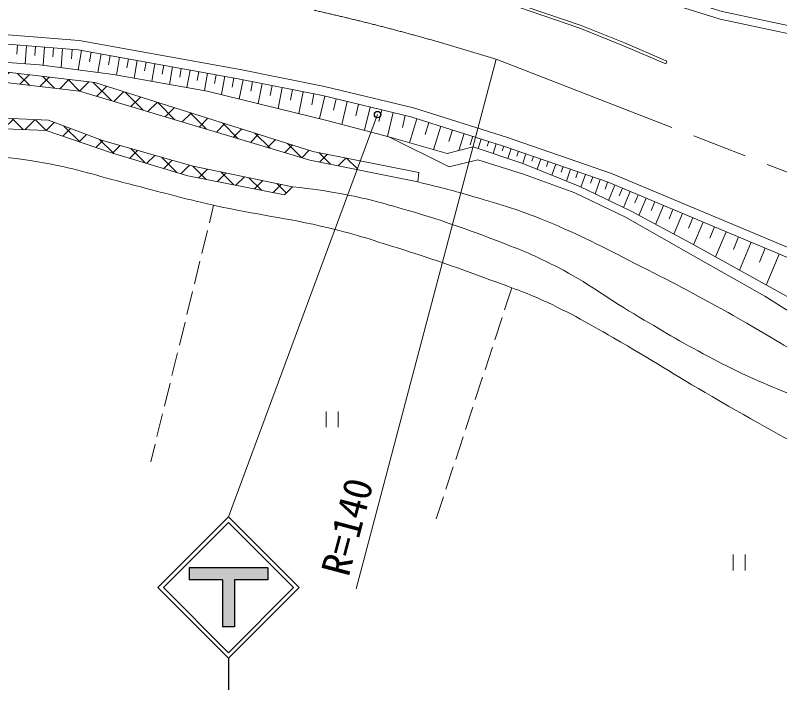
# Model space of a CAD drawing. Units: millimetres at full size, sheet at 1:1000; details may follow other scales. Extents: x 40000 to 680000, y 20000 to 380000.
# Drawn here: x 114430 to 163090, y 248873 to 291778 of the extents above; entities that cross this region are included whole.
import ezdxf
from ezdxf.enums import TextEntityAlignment as Align

# ---------------------------------------------------------------- set-up
doc = ezdxf.new("R2010")
doc.units = ezdxf.units.MM
doc.header["$LTSCALE"] = 1000
doc.linetypes.add('CHAIN', pattern=[18.5, 12, -1.5, 3.5, -1.5])
for name, color, linetype, lineweight in [('M-BGD', 7, 'Continuous', 13), ('M-BMK', 2, 'CHAIN', 13), ('M-STR-HTXT', 7, 'Continuous', 13), ('M-STR-STRC', 7, 'Continuous', 13)]:
    doc.layers.add(name, color=color, linetype=linetype, lineweight=lineweight)
doc.styles.add('ＭＳ ゴシック', font='')
doc.styles.get('ＭＳ ゴシック').set_extended_font_data('MS Gothic')

msp = doc.modelspace()

# ---------------------------------------------------------------- hatches: boundary and pattern name
at = {"layer": 'M-BGD'}
h = msp.add_hatch(dxfattribs=at)
h.set_pattern_fill('USER', color=256, style=0, pattern_type=2)
h.set_pattern_definition([(45, (118525, 286955), (-707.107, 707.107), []), (135, (118525, 286955), (-707.107, -707.107), [])])
h.paths.add_polyline_path([(118525, 286955), (133177, 282562), (136190, 281958), (136396, 282514), (133364, 283123), (119483, 287493), (106059, 289082), (105612, 289135), (102572, 289495), (102456, 289289), (102432, 289246), (102209, 288851)])
h = msp.add_hatch(dxfattribs=at)
h.set_pattern_fill('USER', color=256, style=0, pattern_type=2)
h.set_pattern_definition([(45, (116399, 284443), (-707.107, 707.107), []), (135, (116399, 284443), (-707.107, -707.107), [])])
h.paths.add_polyline_path([(116399, 284443), (120558, 283018), (125419, 281569), (131564, 280354), (132078, 280868), (125746, 282177), (119974, 283813), (116539, 285098), (109972, 285402), (106187, 285705), (102611, 286173), (100495, 286774), (100381, 286265), (102495, 285588), (106210, 285004), (110019, 284700)])
at = {"layer": 'M-STR-STRC'}
msp.add_hatch(color=256, dxfattribs=at).paths.add_polyline_path([(125502, 256623), (130502, 256623), (130502, 255873), (128377, 255873), (128377, 252873), (127627, 252873), (127627, 255873), (125502, 255873)])

# ---------------------------------------------------------------- linework, layer by layer
at = {"layer": 'M-BGD'}
for p, q in [((114564, 289887), (114518, 289310)), ((115141, 289841), (115050, 288694)), ((115714, 289795), (115669, 289222)), ((116288, 289750), (116196, 288596)), ((116865, 289704), (116819, 289127)), ((117441, 289658), (117345, 288445)), ((118048, 289610), (118000, 289004)), ((118651, 289540), (118428, 288302)), ((119270, 289428), (119158, 288809)), ((119888, 289316), (119676, 288138)), ((120478, 289210), (120371, 288621)), ((121067, 289104), (120863, 287974)), ((121632, 289002), (121530, 288437)), ((122197, 288900), (121994, 287775)), ((122760, 288799), (122658, 288236)), ((123322, 288697), (123120, 287578)), ((123882, 288596), (123781, 288037)), ((155913, 288865), (155834, 288681)), ((124441, 288495), (124240, 287381)), ((124998, 288395), (124898, 287838)), ((125555, 288294), (125355, 287186)), ((126109, 288194), (126009, 287640)), ((126664, 288094), (126465, 286991)), ((127215, 287995), (127116, 287443)), ((127767, 287896), (127557, 286735)), ((128347, 287791), (128242, 287211)), ((128926, 287681), (128682, 286459)), ((129536, 287559), (129414, 286948)), ((130147, 287436), (129892, 286162)), ((130784, 287309), (130656, 286672)), ((131421, 287182), (131155, 285852)), ((132085, 287049), (131953, 286384)), ((132750, 286916), (132473, 285529)), ((133443, 286777), (133305, 286084)), ((134136, 286633), (133793, 285205)), ((134849, 286462), (134678, 285748)), ((135563, 286291), (135216, 284841)), ((136288, 286117), (136114, 285392)), ((137013, 285943), (136658, 284462)), ((137754, 285766), (137576, 285025)), ((138494, 285588), (138132, 284075)), ((139251, 285407), (139070, 284650)), ((140000, 285198), (139520, 283674)), ((140762, 284958), (140522, 284196)), ((141524, 284718), (141055, 283229)), ((142268, 284483), (142034, 283739)), ((143013, 284249), (142673, 283171)), ((143552, 284079), (143382, 283540)), ((144091, 283909), (143899, 283298)), ((144568, 283759), (144472, 283454)), ((145045, 283609), (144848, 282985)), ((145522, 283459), (145415, 283149)), ((145994, 283295), (145780, 282677)), ((146467, 283131), (146360, 282822)), ((146939, 282968), (146730, 282363)), ((147412, 282804), (147307, 282502)), ((147884, 282641), (147658, 281987)), ((148357, 282477), (148244, 282151)), ((148829, 282314), (148586, 281611)), ((149302, 282150), (149180, 281799)), ((149774, 281987), (149513, 281234)), ((150247, 281823), (150116, 281447)), ((150719, 281659), (150439, 280852)), ((151192, 281496), (151052, 281092)), ((151664, 281332), (151346, 280414)), ((152137, 281169), (151978, 280710)), ((152599, 280978), (152191, 280006)), ((153084, 280774), (152881, 280288)), ((153570, 280570), (153141, 279547)), ((154082, 280356), (153868, 279844)), ((154594, 280141), (154133, 279042)), ((155144, 279911), (154913, 279361)), ((127058, 279694), (126783, 278570)), ((155693, 279680), (155188, 278475)), ((156296, 279428), (156043, 278825)), ((156899, 279175), (156345, 277853)), ((157560, 278898), (157283, 278237)), ((158221, 278621), (157612, 277169)), ((126664, 278084), (126307, 276627)), ((158947, 278316), (158642, 277591)), ((159673, 278012), (158998, 276403)), ((160477, 277675), (160140, 276870)), ((161282, 277338), (160534, 275554)), ((162174, 276964), (161800, 276072)), ((163066, 276590), (162237, 274612)), ((126188, 276142), (125831, 274685)), ((125711, 274199), (125354, 272742)), ((146038, 274441), (145577, 273031)), ((145421, 272556), (144955, 271130)), ((125235, 272257), (124878, 270800)), ((144800, 270655), (144333, 269229)), ((124759, 270314), (124402, 268857)), ((144178, 268754), (143712, 267328)), ((124283, 268372), (123926, 266915)), ((143556, 266853), (143090, 265427)), ((123807, 266429), (123450, 264972)), ((134225, 266575), (134225, 265575)), ((134975, 265575), (134975, 266575)), ((142934, 264952), (142468, 263526)), ((123331, 264487), (123055, 263362)), ((142313, 263051), (141846, 261625)), ((141691, 261150), (141230, 259740)), ((160133, 257466), (160133, 256466)), ((160883, 256466), (160883, 257466))]:
    msp.add_line(p, q, dxfattribs=at)
for points in [[(110922, 299346), (116515, 298944), (121593, 298352), (127466, 297449), (133121, 296265), (137250, 295299), (141970, 293959), (145709, 292760), (150445, 291139), (153218, 290018), (155913, 288865)], [(110908, 299146), (116496, 298745), (121566, 298154), (127431, 297252), (133078, 296070), (137200, 295105), (141912, 293768), (145646, 292570), (150375, 290952), (153141, 289833), (155834, 288681)], [(156898, 292795), (159429, 292025), (167188, 290359), (179256, 288074), (183603, 287467), (187653, 286797), (190466, 286135)], [(156713, 292329), (159303, 291541), (167089, 289869), (179175, 287581), (183527, 286972), (187555, 286306), (190268, 285667)], [(101351, 291227), (112616, 290643), (118505, 290176), (128740, 288330), (134115, 287255), (139770, 285899), (145705, 284030), (152388, 281717), (163815, 276926), (184215, 267836)], [(101320, 290627), (112577, 290044), (118428, 289580), (128628, 287740), (133986, 286669), (139609, 285321), (145517, 283460), (152174, 281156), (163577, 276375), (183971, 267288)], [(98360, 286968), (99148, 273005), (99814, 279501), (100132, 283822), (100381, 286265), (100495, 286774), (102209, 288851), (102572, 289495), (119483, 287493), (133364, 283123), (140117, 281768), (140047, 281184), (133177, 282562), (118525, 286955), (102209, 288851)], [(102572, 289495), (109014, 289136), (115962, 288627), (120679, 288006), (126638, 286961), (134349, 285069), (138218, 284052)], [(100381, 286265), (102495, 285588), (106210, 285004), (110019, 284700), (116399, 284443), (120558, 283018), (125419, 281569), (131564, 280354), (132078, 280868), (125746, 282177), (119974, 283813), (116539, 285098), (109972, 285402), (106187, 285705), (102611, 286173), (100495, 286774)], [(165699, 272698), (157424, 277273), (153639, 279307), (150363, 280889), (146748, 282357), (143584, 283402), (141918, 282979), (138218, 284052), (142059, 282131), (143867, 282583), (146776, 281679), (150052, 280493), (153272, 278940), (157904, 276313), (162140, 273912), (165360, 271879)]]:
    msp.add_lwpolyline(points, dxfattribs=at)
at = {"layer": 'M-BGD', "lineweight": 25}
msp.add_circle((137490, 285463), 200, dxfattribs=at)
at = {"layer": 'M-BGD'}
for points, knots in [([(100132, 283822), (104564, 283516), (105720, 283446), (109293, 283112), (112054, 282854), (113626, 282872), (116354, 282377), (118458, 281996), (119590, 281570), (121664, 281050), (123771, 280522), (124937, 280163), (127058, 279694), (129902, 279066), (131538, 278919), (134374, 278254), (136243, 277815), (137257, 277439), (139090, 276870), (141836, 276018), (143336, 275423), (146038, 274441), (146662, 274214), (147013, 274089), (147620, 273819), (149594, 272941), (150642, 272319), (152520, 271249), (154996, 269839), (156321, 268943), (158790, 267521), (161724, 265833), (163367, 264882), (166373, 263327), (169450, 261736), (171273, 261045), (174380, 259514), (177753, 257852), (179646, 256924), (182938, 255108), (184895, 254029), (185537, 253672), (187911, 252279)], [0, 0, 0, 0, 1, 1, 1, 2, 2, 2, 3, 3, 3, 4, 4, 4, 5, 5, 5, 6, 6, 6, 7, 7, 7, 8, 8, 8, 9, 9, 9, 10, 10, 10, 11, 11, 11, 12, 12, 12, 13, 13, 13, 14, 14, 14, 14]), ([(132078, 280868), (133521, 280708), (133938, 280645), (135118, 280432), (136796, 280129), (137719, 279864), (139355, 279387), (141977, 278622), (143414, 278078), (145964, 277099), (147162, 276639), (147816, 276330), (148958, 275744), (150935, 274728), (151900, 273906), (153816, 272778), (155655, 271695), (156668, 271055), (158561, 270067), (160236, 269192), (161189, 268720), (162938, 268005), (164548, 267347), (165127, 267154), (167132, 266509)], [0, 0, 0, 0, 1, 1, 1, 2, 2, 2, 3, 3, 3, 4, 4, 4, 5, 5, 5, 6, 6, 6, 7, 7, 7, 8, 8, 8, 8]), ([(167844, 268201), (166100, 269203), (165662, 269456), (164266, 270264), (162520, 271275), (161566, 271882), (159803, 272863), (157513, 274137), (156213, 274821), (153872, 275998), (151699, 277090), (150501, 277753), (148252, 278681), (146488, 279409), (145451, 279698), (143620, 280234), (142234, 280640), (141763, 280765), (140047, 281184)], [0, 0, 0, 0, 1, 1, 1, 2, 2, 2, 3, 3, 3, 4, 4, 4, 5, 5, 5, 6, 6, 6, 6])]:
    msp.add_open_spline(points, degree=3, knots=knots, dxfattribs=at)
at = {"layer": 'M-BMK'}
msp.add_line((145036, 288980), (167974, 280089), dxfattribs=at)
msp.add_arc((102883, 155477), 140000, 72.47691, 103.31584, dxfattribs=at)
at = {"layer": 'M-STR-HTXT'}
msp.add_line((145036, 288980), (136123, 255299), dxfattribs=at)
at = {"layer": 'M-STR-STRC'}
msp.add_line((137490, 285463), (128002, 259873), dxfattribs=at)
at = {"layer": 'M-STR-STRC', "lineweight": 25}
for p, q in [((123502, 255373), (128002, 259873)), ((132503, 255373), (128002, 259873)), ((123856, 255373), (128002, 259520)), ((132149, 255373), (128002, 259520)), ((130502, 256623), (125502, 256623)), ((125502, 256623), (125502, 255873)), ((130502, 256623), (130502, 255873)), ((127627, 255873), (125502, 255873)), ((127627, 255873), (127627, 252873)), ((128377, 255873), (128377, 252873)), ((130502, 255873), (128377, 255873)), ((123502, 255373), (128002, 250873)), ((123856, 255373), (128002, 251226)), ((128002, 251226), (132149, 255373)), ((128003, 250873), (132503, 255373)), ((128377, 252873), (127627, 252873)), ((128002, 250873), (128002, 248873))]:
    msp.add_line(p, q, dxfattribs=at)

# ---------------------------------------------------------------- texts
at = {"layer": 'M-STR-HTXT', "style": 'ＭＳ ゴシック'}
msp.add_text('R=140', height=1833, rotation=75.178, dxfattribs=at).set_placement((135559, 259243), align=Align.MIDDLE_CENTER)

doc.saveas('drawing.dxf')
